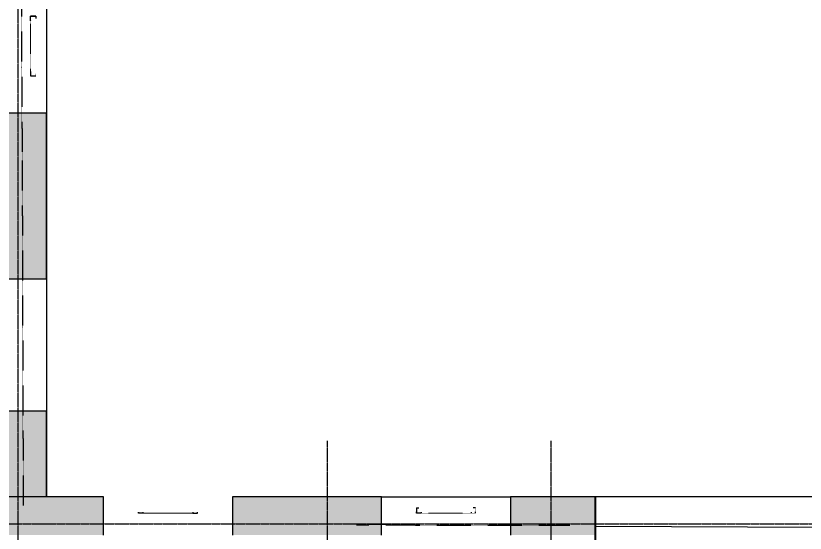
# Model space of a CAD drawing. Header units: millimetres. Extents: x -33838 to 476301, y -41806 to 120107.
# Drawn here: x 111670 to 122257, y 20583 to 27516 of the extents above; entities that cross this region are included whole.
import ezdxf

# ---------------------------------------------------------------- set-up
doc = ezdxf.new("R2010")
doc.units = ezdxf.units.MM
for name, pattern in [('ADSK_Линия сетки', [25, 20, -2.5, 0, -2.5]), ('ADSK_Сверху', [4.5, 3, -1.5]), ('ADSK_Снесено', [4.5, 3, -1.5])]:
    doc.linetypes.add(name, pattern=pattern)
doc.layers.add('_ Окна', color=5, linetype='Continuous', lineweight=30, true_color=0x0000ff)
doc.layers.add('Стены наружные', color=1, linetype='ADSK_Снесено', lineweight=18, true_color=0xff0000)
doc.layers.add('Окна', color=251, linetype='Continuous', lineweight=18)
doc.layers.add('Перекрытие', color=7, linetype='Continuous', lineweight=18)

# ---------------------------------------------------------------- blocks, each defined once
blk = doc.blocks.new('Витраж-тент со смещением вовне - 60мм 30 сдвиг-1466943-02 План 2-го этажа маркировочный')
at = {"layer": '_ Окна', "color": 161, "linetype": 'ADSK_Сверху', "true_color": 0xaaaaff}
for p, q in [((-400, 25), (-400, -45)), ((-400, 25), (-370, 25)), ((-400, -45), (-400, 25)), ((400, 25), (370, 25)), ((400, -45), (400, 25)), ((400, -45), (400, 25)), ((-340, -45), (-400, -45)), ((-340, -35), (-340, -45)), ((340, -35), (340, -45)), ((340, -45), (400, -45))]:
    blk.add_line(p, q, dxfattribs=at)
at = {"layer": 'Окна', "color": 161, "linetype": 'ADSK_Сверху', "true_color": 0xaaaaff}
blk.add_line((-340, -45), (340, -45), dxfattribs=at)
blk = doc.blocks.new('Витраж-тент со смещением вовне - 60мм 30 сдвиг-1466984-02 План 2-го этажа маркировочный')
at = {"layer": '_ Окна', "color": 161, "linetype": 'ADSK_Сверху', "true_color": 0xaaaaff}
for p, q in [((-395, 25), (-395, -45)), ((-395, 25), (-365, 25)), ((-395, -45), (-395, 25)), ((395, 25), (365, 25)), ((395, -45), (395, 25)), ((395, -45), (395, 25)), ((-335, -45), (-395, -45)), ((-335, -35), (-335, -45)), ((335, -35), (335, -45)), ((335, -45), (395, -45))]:
    blk.add_line(p, q, dxfattribs=at)
at = {"layer": 'Окна', "color": 161, "linetype": 'ADSK_Сверху', "true_color": 0xaaaaff}
blk.add_line((-335, -45), (335, -45), dxfattribs=at)
blk = doc.blocks.new('Витраж-тент со смещением вовне - 60мм 30 сдвиг верхнее без сетки-1467095-02 План 2-го этажа маркировочный')
at = {"layer": '_ Окна'}
for p, q in [((-395, -35), (-395, -45)), ((-395, -45), (-395, -35)), ((-335, -45), (-395, -45)), ((-335, -35), (-335, -45)), ((335, -35), (335, -45)), ((335, -45), (395, -45)), ((395, -45), (395, -35)), ((395, -45), (395, -35))]:
    blk.add_line(p, q, dxfattribs=at)
at = {"layer": 'Окна'}
blk.add_line((-335, -45), (335, -45), dxfattribs=at)

msp = doc.modelspace()

# ---------------------------------------------------------------- hatches: boundary and pattern name
at = {"layer": 'Стены наружные', "linetype": 'Continuous', "lineweight": 25, "true_color": 0x636466}
h = msp.add_hatch(color=251, dxfattribs=at)
h.paths.add_polyline_path([(111849.52038, 21068.63165), (112082.89859, 21068.63165), (112082.89859, 22219.90769), (111572.89859, 22219.90769), (111572.89859, 21068.63165), (111741.84378, 21068.63165)])
h.paths.add_polyline_path([(111741.84378, 23989.90769), (112082.89859, 23989.90769), (112082.89859, 26209.79349), (111572.89859, 26209.79349), (111572.89859, 23989.90769), (111735.52713, 23989.90769)])
h.paths.add_polyline_path([(112082.89859, 27979.79349), (112082.89859, 30239.62246), (111572.89859, 30239.62246), (111572.89859, 27979.79349), (111741.84378, 27979.79349)])
h.paths.add_polyline_path([(111718.83169, 32009.62246), (112082.89859, 32009.62246), (112082.89859, 34251.89843), (111572.89859, 34251.89843), (111572.89859, 32009.62246)])
h.paths.add_polyline_path([(111710.47893, 36021.89843), (112082.89859, 36021.89843), (112082.89859, 43878.86858), (111572.89859, 43878.86858), (111572.89859, 36021.89843), (111708.22595, 36021.89843)])
h = msp.add_hatch(color=251, dxfattribs=at)
h.paths.add_polyline_path([(118930.71759, 20558.63165), (119440.71759, 20558.63165), (119440.71759, 21068.63165), (118304.94566, 21068.63165), (118304.94566, 20558.63165)])
h.paths.add_polyline_path([(116574.94566, 20558.63165), (116574.94566, 21068.63165), (114575.13652, 21068.63165), (114575.13652, 20558.63165), (116493.15659, 20558.63165)])
h.paths.add_polyline_path([(112845.13652, 20558.63165), (112845.13652, 21068.63165), (111572.89859, 21068.63165), (111572.89859, 20558.63165), (112082.89859, 20558.63165)])

# ---------------------------------------------------------------- linework, layer by layer
at = {"linetype": 'ADSK_Линия сетки', "lineweight": 25}
for p, q in [((111699.30993, -3863.55169), (111699.30993, 44571.85247)), ((115849.30993, -3863.55169), (115849.30993, 21818.8012)), ((118849.30993, -3863.55169), (118849.30993, 21818.8012)), ((97053.17482, 20706.78828), (165281.11784, 20706.78828))]:
    msp.add_line(p, q, dxfattribs=at)
at = {"color": 251, "lineweight": 25, "true_color": 0x636466}
for points in [[(108429.89827, 8679.25245), (101998.3575, 8679.25245), (101860.64834, 43878.86858), (112082.89859, 43878.86858), (112082.89859, 21068.63165), (111469.49439, 21068.63165), (111521.03284, 13231.21845)], [(119444.63569, 21068.63165), (119440.71759, 13720.1816), (122426.97335, 13716.63165), (122426.97335, 13206.63165), (120564.5631, 13206.63165), (120564.5631, 11328.12025), (143932.16837, 11328.12025), (143932.16837, 13716.63165), (146881.30433, 13716.63165), (146869.10338, 21084.05859), (139456.41559, 21084.05859), (139456.41559, 43675.12698), (126595.23494, 43675.12698), (126595.23494, 21068.63165), (119444.63569, 21068.63165)]]:
    msp.add_lwpolyline(points, dxfattribs=at)
at = {"layer": 'Перекрытие', "color": 251, "linetype": 'ADSK_Сверху', "lineweight": 25, "true_color": 0x636466}
for p, q in [((111709.97167, 33885.48486), (111754.97172, 25609.47513)), ((111754.97172, 25609.47513), (111768.92248, 20955.28878)), ((116240.20712, 20694.53432), (119101.04413, 20688.8558))]:
    msp.add_line(p, q, dxfattribs=at)
at = {"layer": 'Перекрытие', "color": 251, "lineweight": 25, "true_color": 0x636466}
msp.add_line((126647.20855, 20640.30152), (119440.71759, 20674.9221), dxfattribs=at)
at = {"layer": 'Стены наружные', "color": 251, "linetype": 'Continuous', "lineweight": 25, "true_color": 0x636466}
for p, q in [((112082.89859, 27979.79349), (112082.89859, 26209.79349)), ((112082.89859, 26209.79349), (111572.89859, 26209.79349)), ((112082.89859, 23989.90769), (112082.89859, 26209.79349)), ((111572.89859, 23989.90769), (112082.89859, 23989.90769)), ((112082.89859, 23989.90769), (112082.89859, 22219.90769)), ((112082.89859, 22219.90769), (111572.89859, 22219.90769)), ((112082.89859, 21068.63165), (112082.89859, 22219.90769)), ((112845.13652, 21068.63165), (112082.89859, 21068.63165)), ((112845.13652, 20558.63165), (112845.13652, 21068.63165)), ((116574.94566, 21068.63165), (114575.13652, 21068.63165)), ((114575.13652, 21068.63165), (114575.13652, 20558.63165)), ((116574.94566, 20558.63165), (116574.94566, 21068.63165)), ((116574.94566, 21068.63165), (118304.94566, 21068.63165)), ((119440.71759, 21068.63165), (118304.94566, 21068.63165)), ((118304.94566, 21068.63165), (118304.94566, 20558.63165)), ((119440.71759, 14980.74577), (119440.71759, 21068.63165))]:
    msp.add_line(p, q, dxfattribs=at)

# ---------------------------------------------------------------- block references
at = {"layer": '_ Окна', "color": 251, "linetype": 'ADSK_Сверху', "lineweight": 25, "true_color": 0x636466, "rotation": 269.9999999999995}
msp.add_blockref('Витраж-тент со смещением вовне - 60мм 30 сдвиг-1466943-02 План 2-го этажа маркировочный', (111912.89859, 27109.79349), dxfattribs=at)
at = {"layer": '_ Окна', "color": 251, "lineweight": 25, "true_color": 0x636466}
msp.add_blockref('Витраж-тент со смещением вовне - 60мм 30 сдвиг верхнее без сетки-1467095-02 План 2-го этажа маркировочный', (113710.13652, 20898.63165), dxfattribs=at)
at = {"layer": '_ Окна', "color": 251, "linetype": 'ADSK_Сверху', "lineweight": 25, "true_color": 0x636466}
msp.add_blockref('Витраж-тент со смещением вовне - 60мм 30 сдвиг-1466984-02 План 2-го этажа маркировочный', (117439.94566, 20898.63165), dxfattribs=at)

doc.saveas('drawing.dxf')
